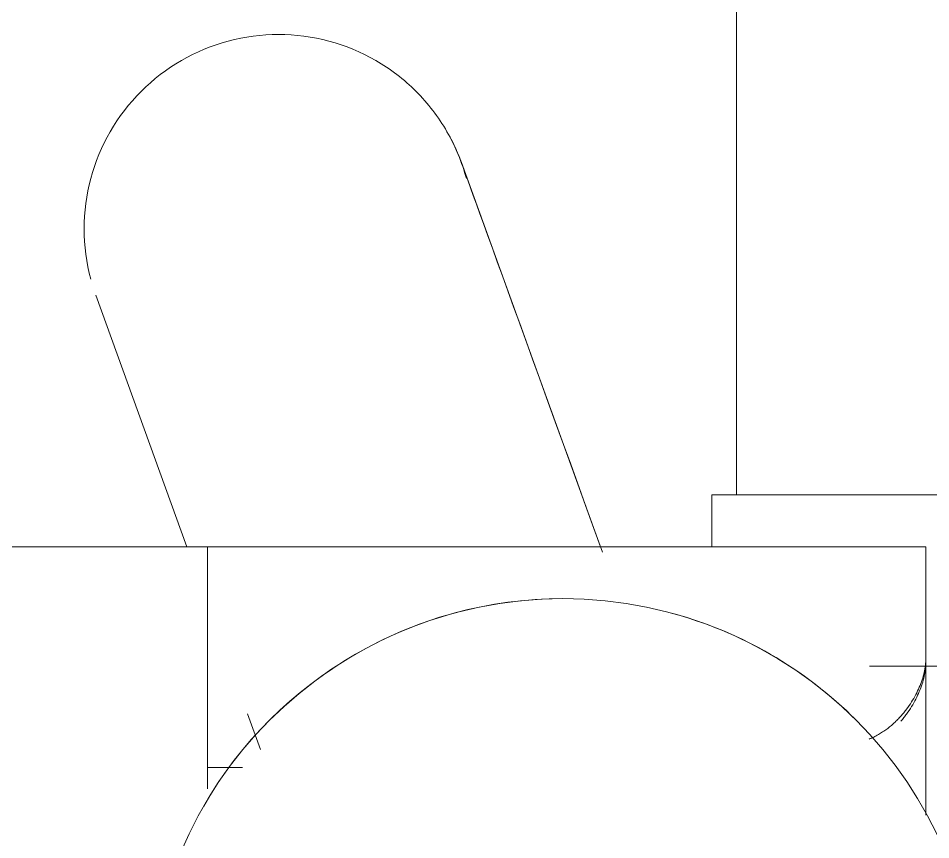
# Model space of a CAD drawing. Header units: millimetres. Extents: x -8546 to 211781, y -3000 to 31870.
# Drawn here: x 24412.97 to 24448.17, y 7085.58 to 7117.25 of the extents above; entities that cross this region are included whole.
import ezdxf

# ---------------------------------------------------------------- set-up
doc = ezdxf.new("R2010")
doc.units = ezdxf.units.MM
doc.layers.add('A-FLOR-PATT', color=8, linetype='Continuous', lineweight=9)
doc.layers.add('P-SANR-FIXT', color=6, linetype='Continuous', lineweight=9)

# ---------------------------------------------------------------- blocks, each defined once
blk = doc.blocks.new('Plumbing_Fixtures-Grohe-Allure-Rainshower_Shower_System_Wall_Mounted-12-METRIC - Allure 27 469 000-445960-1ste verdieping')
at = {"layer": 'P-SANR-FIXT'}
for p, q in [((3773.192, 7117.875), (3773.192, 7098.874)), ((3767.945, 7096.874), (3762.576, 7111.685)), ((3748.474, 7106.573), (3751.99, 7096.874)), ((3772.242, 7098.874), (3772.242, 7096.874)), ((3792.242, 7098.874), (3772.242, 7098.874)), ((3752.776, 7096.874), (3732.892, 7096.874)), ((3780.492, 7096.874), (3752.776, 7096.874)), ((3752.776, 7096.874), (3752.776, 7087.541)), ((3752.776, 7087.541), (3752.776, 7096.874)), ((3780.492, 7092.578), (3780.492, 7096.874)), ((3792.242, 7092.274), (3778.323, 7092.274)), ((3780.492, 7086.528), (3780.492, 7092.578)), ((3754.325, 7090.432), (3754.822, 7089.061)), ((3752.776, 7088.368), (3754.13, 7088.368))]:
    blk.add_line(p, q, dxfattribs=at)
at = {"layer": 'P-SANR-FIXT', "flags": 128}
for points in [[(3762.101, 7112.735), (3762.24, 7112.469), (3762.368, 7112.198), (3762.485, 7111.922), (3762.576, 7111.685)], [(3762.576, 7111.685), (3762.583, 7111.665), (3762.605, 7111.605), (3762.641, 7111.505), (3762.692, 7111.365), (3762.757, 7111.186), (3762.836, 7110.968), (3762.929, 7110.711), (3763.036, 7110.416), (3763.157, 7110.082), (3763.291, 7109.711), (3763.439, 7109.304), (3763.6, 7108.86), (3763.774, 7108.381), (3763.96, 7107.866), (3764.159, 7107.319), (3764.369, 7106.738), (3764.591, 7106.125), (3764.825, 7105.481), (3765.069, 7104.806), (3765.324, 7104.103), (3765.589, 7103.372), (3765.864, 7102.615), (3766.148, 7101.831), (3766.44, 7101.024), (3766.741, 7100.194), (3767.05, 7099.342), (3767.366, 7098.47), (3767.689, 7097.579), (3768.019, 7096.67)]]:
    blk.add_lwpolyline(points, dxfattribs=at)
at = {"layer": 'P-SANR-FIXT'}
for start, end in [(0, 180), (90, 150), (45, 75)]:
    blk.add_arc((3766.492, 7078.874), 16, start, end, dxfattribs=at)
for points, knots in [([(3762.769, 7111.07), (3762.6, 7111.702), (3762.095, 7112.922), (3760.889, 7114.493), (3758.795, 7116.102), (3755.525, 7116.979), (3751.599, 7115.927), (3748.726, 7113.054), (3748.025, 7110.438), (3748.025, 7109.129)], [0.0833333, 0.0833333, 0.0833333, 0.0833333, 0.1666667, 0.25, 0.3333333, 0.5, 0.6666667, 0.8333333, 1, 1, 1, 1]), ([(3778.303, 7089.459), (3778.365, 7089.482), (3778.487, 7089.534), (3778.662, 7089.628), (3778.829, 7089.732), (3778.987, 7089.842), (3779.135, 7089.956), (3779.274, 7090.08), (3779.404, 7090.209), (3779.527, 7090.339), (3779.642, 7090.472), (3779.785, 7090.655), (3780.009, 7090.98), (3780.259, 7091.456), (3780.448, 7092.028), (3780.491, 7092.397), (3780.492, 7092.578)], [0.1428571, 0.1428571, 0.1428571, 0.1428571, 0.1785714, 0.2142857, 0.25, 0.2857143, 0.3214286, 0.3571429, 0.3928571, 0.4285714, 0.4642857, 0.5, 0.5714286, 0.7142857, 0.8571429, 1, 1, 1, 1]), ([(3780.492, 7092.439), (3780.491, 7092.253), (3780.448, 7091.876), (3780.26, 7091.291), (3780.011, 7090.804), (3779.788, 7090.47), (3779.646, 7090.283), (3779.569, 7090.192), (3779.53, 7090.146)], [0, 0, 0, 0, 0.1428571, 0.2857143, 0.4285714, 0.5, 0.5357143, 0.5714286, 0.5714286, 0.5714286, 0.5714286])]:
    blk.add_open_spline(points, degree=3, knots=knots, dxfattribs=at)
blk.add_open_spline([(3748.025, 7109.129), (3748.025, 7108.474), (3748.111, 7107.82), (3748.28, 7107.187)], degree=3, dxfattribs=at)

msp = doc.modelspace()

# ---------------------------------------------------------------- hatches: boundary and pattern name
at = {"layer": 'A-FLOR-PATT'}
h = msp.add_hatch(dxfattribs=at)
h.set_pattern_fill('FP_115', color=256, style=0, pattern_type=2)
h.set_pattern_definition([(270, (23739.73, 4633.88), (450, 3e-14), []), (0, (23739.73, 4633.88), (0, 450), [])])
h.paths.add_polyline_path([(22969.732, 2116.882), (24169.732, 2116.882), (24169.732, 2226.875), (23294.732, 2226.875), (23220.664, 2233.012), (23148.617, 2251.257), (23080.556, 2281.112), (23018.336, 2321.762), (22969.732, 2366.505), (22969.732, 2226.875)])
h.paths.add_polyline_path([(22799.732, 2709.692), (22846.269, 2709.692), (22846.269, 2714.036), (22858.502, 2787.343), (22882.634, 2857.638), (22918.007, 2923.002), (22963.656, 2981.652), (23018.336, 3031.988), (23080.556, 3072.638), (23148.617, 3102.493), (23225.272, 3121.119), (23294.732, 3126.875), (24194.732, 3126.875), (24268.8, 3120.737), (24344.173, 3101.034), (24408.908, 3072.638), (24471.128, 3031.988), (24525.808, 2981.652), (24571.457, 2923.002), (24606.83, 2857.638), (24632.121, 2780.4), (24643.195, 2709.692), (24904.732, 2709.692), (24904.732, 4119.944), (24902.051, 4119.375), (24902.051, 4116.875), (24886.486, 4116.875), (24886.486, 4119.378), (24881.782, 4119.378), (24881.782, 4659.375), (24904.732, 4659.375), (24904.732, 7150.875), (24494.732, 7150.875), (24494.732, 7117.875), (24478.782, 7117.875), (24479.732, 7083.074), (24486.232, 7082.246), (24486.982, 7083.074), (24543.728, 7082.257), (24543.728, 7035.074), (24486.982, 7035.895), (24486.232, 7035.074), (24396.06, 7035.074), (24396.232, 6805.724), (24508.583, 6805.724), (24511.582, 6802.725), (24511.582, 6555.023), (24508.583, 6552.024), (24260.881, 6552.024), (24257.882, 6555.023), (24257.882, 6802.725), (24260.881, 6805.724), (24373.279, 6805.724), (24373.232, 7035.074), (24283.232, 7035.892), (24282.532, 7035.692), (24235.665, 7035.074), (24235.661, 7035.342), (24225.786, 7036.59), (24225.786, 7082.874), (24282.532, 7082.057), (24283.232, 7083.074), (24289.732, 7083.074), (24289.732, 7117.875), (24274.732, 7117.875), (24274.732, 7150.875), (23904.732, 7150.875), (23904.732, 5716.875), (23804.732, 5716.875), (23804.732, 7150.875), (22574.732, 7150.875), (22574.732, 7144.875), (22582.732, 7144.875), (22582.732, 7094.875), (22574.732, 7094.875), (22574.732, 6294.875), (22582.732, 6294.875), (22582.732, 6244.875), (22574.732, 6244.875), (22574.732, 5116.875), (22643.469, 5116.875), (22643.469, 5190.982), (23055.891, 5190.249), (23055.891, 5116.875), (23094.732, 5116.875), (23094.732, 3596.875), (23055.891, 3596.875), (23055.079, 3522.768), (22643.469, 3522.768), (22643.469, 3596.875), (22574.732, 3596.874), (22574.732, 2709.692), (22792.838, 2709.692)])
h.paths.add_polyline_path([(22792.838, 3546.933), (23031.994, 3546.933), (23031.994, 3596.875), (22667.366, 3596.875), (22667.366, 3546.933)])
h.paths.add_polyline_path([(22667.366, 5116.875), (23031.994, 5116.875), (23031.994, 5166.817), (22667.366, 5166.817), (22667.366, 5118.507)])
h.paths.add_polyline_path([(24344.732, 7092.161), (24345.382, 7092.92), (24345.382, 7096.874), (24369.082, 7096.874), (24369.082, 7127.074), (24349.732, 7127.291), (24349.732, 7150.875), (24344.732, 7150.875), (24344.732, 7117.875), (24328.782, 7117.875), (24329.732, 7092.161)])
h.paths.add_polyline_path([(24439.732, 7096.874), (24440.682, 7117.875), (24424.732, 7117.875), (24424.732, 7150.875), (24419.732, 7150.875), (24419.265, 7127.074), (24400.382, 7127.074), (24400.382, 7096.874), (24419.265, 7097.548), (24415.515, 7109.129), (24416.519, 7112.879), (24419.732, 7115.817), (24423.015, 7116.629), (24426.765, 7115.624), (24429.51, 7112.879), (24436.174, 7096.874), (24439.285, 7096.874)])

# ---------------------------------------------------------------- block references
at = {"layer": 'P-SANR-FIXT'}
msp.add_blockref('Plumbing_Fixtures-Grohe-Allure-Rainshower_Shower_System_Wall_Mounted-12-METRIC - Allure 27 469 000-445960-1ste verdieping', (20667.49, 0), dxfattribs=at)

doc.saveas('drawing.dxf')
